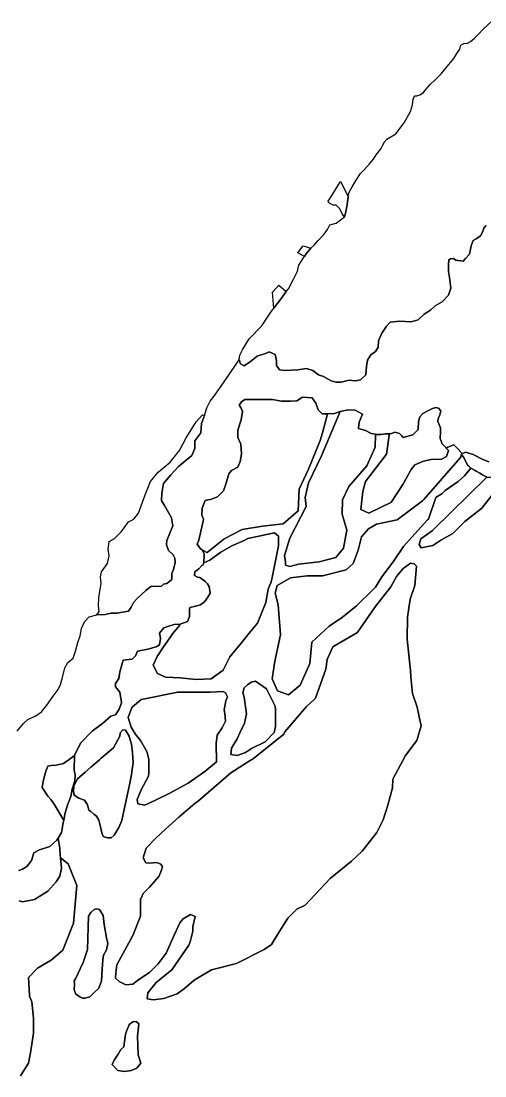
# Model space of a CAD drawing. Header units: inches. Extents: x 288635 to 1232953, y 676945 to 1655780.
# Drawn here: x 440491 to 457558, y 1454176 to 1493025 of the extents above; entities that cross this region are included whole.
import ezdxf

# ---------------------------------------------------------------- set-up
doc = ezdxf.new("R2010")
doc.units = ezdxf.units.IN
doc.header["$MEASUREMENT"] = 0

msp = doc.modelspace()

# ---------------------------------------------------------------- linework, layer by layer
at = {"color": 1}
for points in [[(457599.0955, 1485493.2486), (457519.7204, 1485403.2901), (457469.4494, 1485255.1231), (457398.0118, 1485114.8937), (457241.9073, 1485006.4143), (457125.4904, 1484940.2683), (457048.7611, 1484747.1221), (456987.9068, 1484434.9131), (456847.6773, 1484276.1628), (456763.0105, 1484183.5585), (456487.8433, 1484226.1686), (456397.8848, 1484286.7462), (456290.3008, 1484274.3239), (456236.438, 1484228.1558), (456212.6761, 1484048.6207), (456212.9326, 1484037.0778), (456212.6761, 1484035.1398), (456217.9677, 1483797.0143), (456260.3012, 1483577.4097), (456306.7458, 1483187.7908), (456223.2594, 1482934.7226), (455990.4256, 1482688.6596), (455733.7793, 1482540.4927), (455551.2164, 1482373.8049), (455326.3201, 1482230.9296), (455101.4238, 1482016.6166), (454841.6315, 1481948.8251), (454421.4433, 1481971.6374), (454067.1306, 1481930.7654), (453934.6107, 1481790.8832), (453765.2753, 1481527.1365), (453638.2751, 1481249.3234), (453625.0459, 1481019.1355), (453532.4415, 1480857.7393), (453355.1704, 1480738.6766), (453241.3993, 1480542.8845), (453207.0034, 1480302.1132), (453172.6075, 1479992.5501), (452984.7529, 1479815.2789), (452802.7568, 1479777.9231), (452550.2383, 1479803.9057), (452462.7246, 1479780.5687), (452273.1783, 1479732.6343), (452069.2928, 1479727.9662), (451902.6049, 1479775.5913), (451624.7919, 1479931.6958), (451436.9374, 1479997.8418), (451222.6244, 1480161.8838), (450997.7281, 1480235.9672), (450669.2954, 1480182.7095), (450185.4557, 1480157.0447), (449996.2137, 1480179.684), (449884.5252, 1480335.5392), (449894.4134, 1480513.5286), (449893.8062, 1480516.079), (449894.4134, 1480527.0095), (449841.4967, 1480749.2599), (449613.9545, 1480849.8018), (449484.3501, 1480783.0637), (449179.3664, 1480678.7272), (448938.3828, 1480484.503), (448703.4323, 1480332.1026), (448566.907, 1480405.1278), (448512.9319, 1480544.8281), (448541.507, 1480725.8034), (448652.6322, 1480948.0539), (448888.0991, 1481327.9283), (449349.5333, 1481802.0626), (449679.734, 1482301.5969), (449791.419, 1482447.532), (449905.5016, 1482596.5999), (449997.2346, 1482716.4644), (450101.2121, 1482859.1002), (450247.6771, 1483060.0201), (450327.4353, 1483169.432), (450517.9356, 1483516.566), (450666.1026, 1483817.1333), (450708.5272, 1484034.5517), (450880.8541, 1484308.9983), (450914.7528, 1484356.0799), (450982.6023, 1484450.3152), (451155.6813, 1484666.4351), (451266.0966, 1484758.4479), (451426.6143, 1484943.0432), (451639.7712, 1485176.036), (451762.5381, 1485353.8364), (451851.4383, 1485523.17), (452084.7369, 1485577.0882), (452131.6289, 1485623.9802), (452387.3013, 1485816.639), (452433.8681, 1485952.1059), (452482.3132, 1486199.6553), (452494.9063, 1486264.0048), (452530.3687, 1486566.8634), (452538.3871, 1486635.3432), (452558.2641, 1486724.7898), (452678.6524, 1486917.411), (452815.0925, 1487166.2135), (452983.6361, 1487406.99), (453112.0502, 1487551.456), (453312.6974, 1487768.1549), (453457.1633, 1487936.6985), (453561.4998, 1488105.2421), (453738.0693, 1488329.9668), (453802.2764, 1488450.3551), (453850.4317, 1488570.7434), (453944.9937, 1488677.9137), (454277.1079, 1488877.7759), (454586.671, 1489277.2975), (454822.1506, 1489695.34), (454890.9424, 1489946.6947), (454917.4008, 1490150.4243), (454972.1825, 1490267.6682), (455054.3145, 1490272.2311), (455166.6769, 1490304.3346), (455295.091, 1490392.6194), (455383.3758, 1490504.9818), (455551.9194, 1490705.6289), (455744.5406, 1490874.1725), (455953.2136, 1491082.8455), (456226.0937, 1491427.9586), (456410.6891, 1491644.6575), (456531.0774, 1491837.2787), (456635.4139, 1491989.7706), (456667.5174, 1492134.2365), (456787.9057, 1492198.4436), (456916.3199, 1492206.4695), (457028.6823, 1492278.7024), (457173.1482, 1492399.0907), (457293.5365, 1492519.479), (457510.2354, 1492744.2038), (457815.219, 1493025.1098)], [(440345.2986, 1466875.3172), (440578.1324, 1467161.0677), (440736.8827, 1467298.6513), (441038.5083, 1467436.2349), (441239.5921, 1467589.6936), (441435.3841, 1467833.1107), (441670.264, 1468158.6697), (441858.2244, 1468402.5102), (441944.5846, 1468595.5506), (442010.6247, 1468844.4711), (442096.9849, 1469200.0718), (442208.7451, 1469398.1922), (442401.7855, 1469560.7525), (442493.2257, 1469819.833), (442579.5859, 1470134.7936), (442660.866, 1470378.6341), (442711.6661, 1470658.0347), (442828.5064, 1470896.7952), (442991.0667, 1471079.6755), (443280.1317, 1471163.1308), (443583.3245, 1471174.3602), (443689.2002, 1471197.8881), (443800.0234, 1471222.5155), (444024.7482, 1471222.5155), (444146.7512, 1471249.2967), (444440.0359, 1471292.2919), (444543.2236, 1471437.813), (444622.5987, 1471609.7925), (444789.2866, 1471784.4178), (445080.3288, 1472056.9392), (445262.9029, 1472197.8388), (445654.0029, 1472217.7253), (445729.5656, 1472290.3817), (445847.622, 1472310.0578), (446042.7655, 1472463.008), (446032.8307, 1472661.7026), (446033.4371, 1472663.0554), (446032.8307, 1472675.1835), (446101.6225, 1472828.6422), (446164.2434, 1473079.1259), (446149.2476, 1473249.0788), (446085.7475, 1473365.4957), (445916.4138, 1473524.246), (445837.0387, 1473735.9131), (445838.1621, 1473746.3982), (445837.0387, 1473749.394), (445852.9137, 1473897.561), (445969.3306, 1474162.1448), (446073.636, 1474433.339), (446075.1641, 1474437.312), (446027.539, 1474733.646), (445916.4138, 1474924.1463), (445768.2469, 1475188.7302), (445657.6097, 1475367.8569), (445657.1216, 1475368.6472), (445667.705, 1475643.8144), (445734.2618, 1475997.9173), (445996.324, 1476315.4158), (446280.2277, 1476620.034), (446768.3739, 1477030.2339), (446879.4991, 1477289.5261), (446879.4991, 1477551.2124), (446879.4991, 1477564.6933), (447107.0412, 1477855.7355), (447133.4996, 1478210.2779), (447207.5831, 1478400.7783), (447234.5917, 1478504.9708), (447324.3154, 1478785.9451), (447451.3156, 1479024.0706), (447580.9617, 1479203.9876), (447847.1331, 1479578.462), (448512.9319, 1480544.8281), (448566.907, 1480405.1278), (448703.4323, 1480332.1026), (448938.3828, 1480484.503), (449179.3664, 1480678.7272), (449484.3501, 1480783.0637), (449613.9545, 1480849.8018), (449841.4967, 1480749.2599), (449894.4134, 1480527.0095), (449893.8062, 1480516.079), (449894.4134, 1480513.5286), (449884.5252, 1480335.5392), (449996.2137, 1480179.684), (450185.4557, 1480157.0447), (450669.2954, 1480182.7095), (450997.7281, 1480235.9672), (451222.6244, 1480161.8838), (451436.9374, 1479997.8418), (451624.7919, 1479931.6958), (451902.6049, 1479775.5913), (452069.2928, 1479727.9662), (452273.1783, 1479732.6343), (452462.7246, 1479780.5687), (452550.2383, 1479803.9057), (452802.7568, 1479777.9231), (452984.7529, 1479815.2789), (453172.6075, 1479992.5501), (453207.0034, 1480302.1132), (453241.3993, 1480542.8845), (453355.1704, 1480738.6766), (453532.4415, 1480857.7393), (453625.0459, 1481019.1355), (453638.2751, 1481249.3234), (453765.2753, 1481527.1365), (453934.6107, 1481790.8832), (454067.1306, 1481930.7654), (454421.4433, 1481971.6374), (454841.6315, 1481948.8251), (455101.4238, 1482016.6166), (455326.3201, 1482230.9296), (455551.2164, 1482373.8049), (455733.7793, 1482540.4927), (455990.4256, 1482688.6596), (456223.2594, 1482934.7226), (456306.7458, 1483187.7908), (456260.3012, 1483577.4097), (456217.9677, 1483797.0143), (456212.6761, 1484035.1398), (456212.9326, 1484037.0778), (456212.6761, 1484048.6207), (456236.438, 1484228.1558), (456290.3008, 1484274.3239), (456397.8848, 1484286.7462), (456487.8433, 1484226.1686), (456763.0105, 1484183.5585), (456847.6773, 1484276.1628), (456987.9068, 1484434.9131), (457048.7611, 1484747.1221), (457125.4904, 1484940.2683), (457241.9073, 1485006.4143), (457398.0118, 1485114.8937), (457469.4494, 1485255.1231), (457519.7204, 1485403.2901), (457599.0955, 1485493.2486)], [(457705.2931, 1476788.6604), (457476.6926, 1476880.7356), (457127.4419, 1477064.886), (456848.0414, 1477150.6112), (456698.604, 1477076.2299), (456702.6098, 1477091.7046), (456707.0711, 1477108.9392), (456704.3528, 1477111.9189), (456541.9708, 1477289.9146), (456418.1455, 1477416.9148), (456258.3517, 1477360.3579), (456193.916, 1477330.0353), (456129.6446, 1477299.7899), (456127.17, 1477302.4952), (455983.8046, 1477459.2218), (455917.7645, 1477647.1821), (455918.0585, 1477659.8261), (455917.7645, 1477660.663), (455922.8445, 1477879.1035), (455922.8445, 1478043.4229), (455821.2443, 1478272.0234), (455822.8784, 1478281.8277), (455821.2443, 1478285.5043), (455836.4844, 1478376.9445), (455902.5245, 1478524.2648), (455930.8476, 1478665.8804), (455851.7244, 1478764.7844), (455750.1242, 1478795.2644), (455632.2443, 1478762.1537), (455438.3206, 1478655.6105), (455276.4793, 1478566.6935), (455168.004, 1478449.4229), (455110.0429, 1478282.1834), (455104.9629, 1477977.3828), (454901.7625, 1477789.4224), (454556.3218, 1477692.9022), (454486.8147, 1477762.4094), (454414.0815, 1477835.1425), (454246.4412, 1477880.8626), (454091.894, 1477823.5943), (454043.119, 1477831.151), (454042.684, 1477828.0474), (453898.7414, 1477817.8334), (453825.1462, 1477810.8243), (453730.1978, 1477801.7816), (453537.441, 1477801.7816), (453537.4882, 1477807.0733), (453368.3462, 1477838.5488), (453165.2721, 1477942.934), (452905.98, 1478022.3091), (452907.2275, 1478035.4081), (452905.98, 1478035.79), (452927.1467, 1478258.0405), (453049.6013, 1478553.9725), (452784.2714, 1478699.6438), (452524.9792, 1478704.9355), (452237.5871, 1478644.1232), (452020.5959, 1478569.5324), (451771.7934, 1478561.5066), (451571.1463, 1478561.5066), (451424.6843, 1478707.9686), (451337.9987, 1478956.5636), (451200.8384, 1479149.604), (450840.1577, 1479180.084), (450637.5923, 1479034.5581), (450402.9439, 1479030.1447), (450072.7645, 1479023.9344), (449742.8755, 1479093.7239), (449432.9948, 1479083.5638), (448726.8734, 1479083.5638), (448595.6218, 1478996.6758), (448519.6236, 1478882.5886), (448589.7132, 1478771.9241), (448635.4333, 1478655.0839), (448634.0758, 1478645.0722), (448635.4333, 1478641.603), (448594.7932, 1478341.8824), (448461.9509, 1477962.1433), (448466.4363, 1477690.3123), (448580.8231, 1477437.1514), (448606.2232, 1477087.9007), (448605.5137, 1477084.1757), (448606.2232, 1477074.4198), (448555.4231, 1476807.7193), (448466.5229, 1476598.1689), (448230.6211, 1476477.7892), (448129.6559, 1476346.3439), (448028.372, 1475975.8676), (447933.1218, 1475721.8671), (447723.5714, 1475499.6167), (447461.893, 1475407.3336), (447365.2932, 1475389.2211), (447263.9204, 1475370.2137), (447154.9485, 1475082.7155), (447145.2547, 1474825.8293), (447205.7486, 1474679.6356), (447203.7372, 1474671.0155), (447205.7486, 1474666.1547), (447027.9483, 1473904.1532), (446965.5058, 1473760.0551), (447087.2824, 1473584.7644), (447152.6077, 1473553.1805), (447160.1019, 1473536.0763), (447221.6236, 1473395.663), (447221.1965, 1473383.1568), (447221.6236, 1473382.1821), (447211.0404, 1473072.2552), (447187.2277, 1473000.6522), (447142.2485, 1472974.1938), (447028.4774, 1472849.8394), (446888.248, 1472738.7142), (446870.1179, 1472601.286), (446985.4279, 1472540.3519), (447068.165, 1472537.8821), (447253.3737, 1472397.6527), (447351.2697, 1472305.0483), (447406.8324, 1472201.8606), (447449.1658, 1471969.0268), (447447.2718, 1471965.963), (447449.1658, 1471955.5459), (447359.2073, 1471810.0248), (447237.4987, 1471640.6911), (447086.6859, 1471524.2742), (446906.7689, 1471479.295), (446703.0393, 1471423.7324), (446687.4234, 1471345.6534), (446692.4559, 1471109.1293), (446692.1823, 1471108.5091), (446692.4559, 1471095.6484), (446613.0808, 1470915.7313), (446343.781, 1470814.5291), (446346.3833, 1470819.2614), (446121.6585, 1470803.2096), (445921.0114, 1470739.0025), (445744.4419, 1470674.7954), (445580.4824, 1470481.8511), (445620.4411, 1470302.037), (445619.3019, 1470293.6826), (445620.4411, 1470288.5561), (445588.6911, 1470055.7223), (445461.6908, 1469976.3472), (445158.5523, 1469888.2587), (444773.3098, 1469824.0516), (444694.3976, 1469653.5548), (444583.2724, 1469521.2629), (444243.6014, 1469486.9644), (444122.8965, 1469055.5953), (444091.1464, 1468806.8865), (443964.1462, 1468626.9695), (443964.1462, 1468508.1584), (444122.8965, 1468307.0747), (444186.3966, 1467931.3656), (444184.8224, 1467927.1986), (444186.3966, 1467917.8847), (444096.4381, 1467679.7592), (443958.8545, 1467473.3838), (443788.2092, 1467430.0243), (443484.2969, 1467154.2957), (443109.6461, 1466868.5451), (442677.8452, 1466430.3942), (442455.5948, 1465973.1933), (442350.6459, 1465885.7222), (442047.6431, 1465684.6682), (441786.579, 1465616.432), (441720.2986, 1465611.9129), (441656.4142, 1465617.5915), (441470.8526, 1465580.119), (441400.258, 1465403.6324), (441308.8178, 1465032.7917), (441260.1961, 1464804.2698), (441476.4581, 1464482.3915), (441578.7217, 1464353.0253), (441708.8686, 1464188.3859), (442049.855, 1463601.2407), (442070.1873, 1463661.1674), (442065.091, 1463632.6658), (442070.1873, 1463647.6865), (442042.4559, 1463492.5961), (441974.7225, 1463141.2288), (441851.9555, 1462929.5617), (441806.2282, 1462860.447), (441549.7019, 1462622.1641), (441173.7036, 1462496.8577), (440964.1532, 1462388.9075), (440877.4919, 1462106.852), (440797.1911, 1462008.2633), (440703.8027, 1461893.6065), (440538.7024, 1461788.8313), (440402.1771, 1461741.2062)], [(440474.4967, 1454176.1097), (440760.2472, 1454642.8357), (440839.6224, 1455027.0114), (440944.3976, 1455744.5629), (440947.5726, 1456297.014), (440884.0725, 1456909.7902), (440796.0839, 1457117.2221), (440793.9296, 1457146.305), (440765.7187, 1457795.1558), (441095.1924, 1458146.8644), (441594.3803, 1458433.8914), (442024.2445, 1458813.1833), (442421.1203, 1459805.3728), (442540.183, 1461194.4381), (442220.6593, 1461982.5318), (441987.1392, 1462172.9972), (441940.7689, 1462211.7262), (441934.1991, 1462304.6421), (441915.4557, 1462569.7276), (441851.9555, 1462929.5617), (441974.7225, 1463141.2288), (442042.4559, 1463492.5961), (442070.1873, 1463647.6865), (442099.606, 1463812.2134), (442216.0229, 1464193.2142), (442236.6841, 1464244.8672), (442326.0898, 1464468.3814), (442374.5616, 1464732.1186), (442467.8205, 1465044.8101), (442480.6068, 1465264.2497), (442442.8948, 1465439.7922), (442455.5948, 1465973.1933), (442677.8452, 1466430.3942), (443109.6461, 1466868.5451), (443484.2969, 1467154.2957), (443788.2092, 1467430.0243), (443958.8545, 1467473.3838), (444096.4381, 1467679.7592), (444186.3966, 1467917.8847), (444184.8224, 1467927.1986), (444186.3966, 1467931.3656), (444122.8965, 1468307.0747), (443964.1462, 1468508.1584), (443964.1462, 1468626.9695), (444091.1464, 1468806.8865), (444122.8965, 1469055.5953), (444243.6014, 1469486.9644), (444583.2724, 1469521.2629), (444694.3976, 1469653.5548), (444773.3098, 1469824.0516), (445158.5523, 1469888.2587), (445461.6908, 1469976.3472), (445588.6911, 1470055.7223), (445620.4411, 1470288.5561), (445619.3019, 1470293.6826), (445620.4411, 1470302.037), (445580.4824, 1470481.8511), (445744.4419, 1470674.7954), (445921.0114, 1470739.0025), (446121.6585, 1470803.2096), (446346.3833, 1470819.2614), (446343.781, 1470814.5291), (446287.8461, 1470712.8122), (446116.9684, 1470516.0157), (445730.6759, 1469981.5563), (445503.1338, 1469627.0139), (445354.9669, 1469304.2216), (445513.7172, 1468992.0126), (445810.0511, 1468859.7207), (446348.1671, 1468833.6488), (446916.3169, 1468780.8567), (447481.6865, 1468797.9891), (447924.9743, 1469122.4528), (448037.8472, 1469335.9717), (448170.1392, 1469616.4305), (448588.1817, 1470108.5565), (448932.1407, 1470547.7657), (449191.4329, 1470849.3913), (449493.0585, 1471616.6845), (449583.8729, 1472098.4499), (449676.0098, 1472341.3562), (449713.1506, 1472475.9914), (449956.9983, 1473693.1132), (449964.0177, 1474056.1478), (449815.8508, 1474177.8563), (449578.0157, 1474134.2969), (448831.4442, 1473974.3586), (448704.444, 1473889.6918), (448244.2226, 1473701.6054), (447842.0552, 1473468.7716), (447434.5116, 1473175.299), (447211.0404, 1473072.2552), (447221.6236, 1473382.1821), (447221.1965, 1473383.1568), (447221.6236, 1473395.663), (447160.1019, 1473536.0763), (447330.9694, 1473453.4642), (447338.1109, 1473459.1408), (447950.0957, 1473945.5902), (447953.8498, 1473947.5566), (447958.0332, 1473950.8819), (448624.7845, 1474300.1326), (449370.911, 1474427.1329), (450130.6879, 1474506.2763), (450680.6011, 1474993.3423), (450728.2262, 1475787.0939), (451061.6019, 1476517.3454), (451490.2278, 1477580.9725), (451585.4779, 1477866.7231), (451763.8559, 1478556.2149), (451770.4797, 1478556.4286), (451771.7934, 1478561.5066), (452020.5959, 1478569.5324), (452237.5871, 1478644.1232), (451543.806, 1477008.1485), (451072.635, 1476016.2765), (450945.6348, 1475476.5254), (450977.3848, 1475143.1497), (450374.1336, 1473984.2724), (450181.4181, 1473345.9023), (450217.7108, 1473104.7131), (450221.9206, 1472980.7102), (450374.3209, 1472936.2601), (450703.0807, 1473025.0164), (451453.6358, 1473111.1457), (452068.1962, 1473268.7253), (452350.5751, 1473613.855), (452477.5754, 1474280.6063), (452302.95, 1474867.9825), (452318.825, 1475391.8585), (452556.9505, 1475883.9845), (453207.8268, 1476645.986), (453525.3274, 1477328.6124), (453529.5507, 1477801.7816), (453537.441, 1477801.7816), (453730.1978, 1477801.7816), (453825.1462, 1477810.8243), (453898.7414, 1477817.8334), (454042.684, 1477828.0474), (454037.7719, 1477792.9971), (454035.1044, 1477773.9637), (453937.3798, 1477076.6587), (453166.2342, 1476070.8167), (453065.65, 1475702.008), (452998.5939, 1475031.4467), (453283.5825, 1474897.3344), (454115.1436, 1475313.115), (454121.7841, 1475316.4352), (454540.885, 1475953.4685), (454842.6376, 1476506.6816), (454981.616, 1476686.536), (455299.7716, 1476811.106), (455580.3263, 1476881.1662), (455966.5229, 1476885.1894), (456146.4399, 1476991.023), (456220.5234, 1477207.9818), (456129.6446, 1477299.7899), (456193.916, 1477330.0353), (456258.3517, 1477360.3579), (456418.1455, 1477416.9148), (456541.9708, 1477289.9146), (456704.3528, 1477111.9189), (456707.0711, 1477108.9392), (456702.6098, 1477091.7046), (456698.604, 1477076.2299), (456665.5839, 1476948.6698), (455306.7183, 1475407.5801), (455260.8282, 1475351.826), (454334.7847, 1474657.2933), (454333.5821, 1474657.0528), (454326.8472, 1474652.0016), (453572.888, 1474501.2097), (453270.5587, 1474320.7854), (453015.9262, 1474028.4623), (452890.0943, 1473543.6627), (452711.2777, 1473046.9496), (452453.571, 1472817.5564), (451577.0837, 1472589.6698), (451022.0222, 1472593.3595), (450399.721, 1472517.1593), (449917.12, 1472237.7587), (449834.5699, 1471952.0082), (449954.8133, 1471523.8946), (450035.297, 1470423.9515), (449828.2198, 1469456.4532), (449732.9696, 1468802.4019), (449929.82, 1468357.901), (450336.2209, 1468205.5007), (450755.5326, 1468567.811), (451118.7679, 1469360.3244), (451184.9139, 1470154.076), (451823.2092, 1470743.2716), (452323.7748, 1471069.3564), (452831.7758, 1471494.8073), (453454.3701, 1472106.7981), (453533.0956, 1472171.5279), (453760.8859, 1472562.0255), (454184.3286, 1473114.0605), (454565.3293, 1473672.8616), (454984.4302, 1474136.4125), (455446.2574, 1474651.3316), (455484.4016, 1474685.0746), (455748.9855, 1475478.8262), (455756.7025, 1475483.4564), (455760.2845, 1475486.1348), (455967.1945, 1475610.2808), (456096.9407, 1475737.8656), (456578.4833, 1476063.3038), (456808.6713, 1476272.325), (457046.5851, 1476561.8591), (457194.236, 1476473.4947), (457240.0488, 1476446.0772), (457369.0815, 1476371.0988), (457474.9993, 1476309.552), (457625.7768, 1476231.1754)], [(457625.7768, 1476231.1754), (457474.9993, 1476309.552), (457369.0815, 1476371.0988), (457240.0488, 1476446.0772), (457194.236, 1476473.4947), (457046.5851, 1476561.8591), (456949.1251, 1476640.8396), (456922.9049, 1476674.5437), (456785.0909, 1476951.9134), (456724.3215, 1477020.0016), (456698.604, 1477076.2299), (456848.0414, 1477150.6112), (457127.4419, 1477064.886), (457476.6926, 1476880.7356), (457705.2931, 1476788.6604)], [(457628.3655, 1476231.2077), (455657.704, 1474293.4905), (455613.8654, 1474247.0732), (455201.0642, 1473953.9618), (455144.731, 1473750.3426), (455217.9975, 1473623.7612), (455641.3317, 1473716.8947), (455935.6712, 1473901.8636), (456375.3699, 1474151.2588), (456815.2584, 1474591.1474), (457443.6451, 1475087.2421), (458335.7412, 1476224.4106)], [(440402.1771, 1461741.2062), (440538.7024, 1461788.8313), (440703.8027, 1461893.6065), (440797.1911, 1462008.2633), (440877.4919, 1462106.852), (440964.1532, 1462388.9075), (441173.7036, 1462496.8577), (441549.7019, 1462622.1641), (441806.2282, 1462860.447), (441851.9555, 1462929.5617), (441915.4557, 1462569.7276), (441934.1991, 1462304.6421), (441940.7689, 1462211.7262), (441982.8208, 1461830.9148), (441910.3757, 1461537.3214), (441783.3754, 1461321.421), (441478.5748, 1460978.5203), (440983.2738, 1460673.7197), (440983.2738, 1460673.7197), (440547.2396, 1460584.8195), (440413.7699, 1460620.5122)], [(440413.7699, 1460620.5122), (440547.2396, 1460584.8195), (440983.2738, 1460673.7197), (441478.5748, 1460978.5203), (441783.3754, 1461321.421), (441910.3757, 1461537.3214), (441982.8208, 1461830.9148), (441940.7689, 1462211.7262), (441987.1392, 1462172.9972), (442220.6593, 1461982.5318), (442540.183, 1461194.4381), (442540.183, 1461194.4381), (442421.1203, 1459805.3728), (442024.2445, 1458813.1833), (441594.3803, 1458433.8914), (441095.1924, 1458146.8644), (440765.7187, 1457795.1558), (440793.9296, 1457146.305), (440796.0839, 1457117.2221), (440884.0725, 1456909.7902), (440947.5726, 1456297.014), (440944.3976, 1455744.5629), (440839.6224, 1455027.0114), (440760.2472, 1454642.8357), (440474.4967, 1454176.1097)]]:
    msp.add_lwpolyline(points, dxfattribs=at)
for points in [[(452494.9063, 1486264.0048), (452482.3132, 1486199.6553), (452433.8681, 1485952.1059), (452387.3013, 1485816.639), (452304.4059, 1485929.5708), (452223.9724, 1486107.3712), (452084.2721, 1486251.3048), (451969.9719, 1486251.3048), (451809.1049, 1486327.505), (451787.9382, 1486391.0051), (451947.4732, 1486642.7485), (452249.3724, 1487119.1399), (452530.3687, 1486566.8634), (452494.9063, 1486264.0048)], [(450982.6023, 1484450.3152), (450914.7528, 1484356.0799), (450670.3359, 1484494.468), (450865.0697, 1484748.4685), (451155.6813, 1484666.4351), (450982.6023, 1484450.3152)], [(449905.5016, 1482596.5999), (449791.419, 1482447.532), (449739.0008, 1483042.4317), (449971.8346, 1483300.6656), (450247.6771, 1483060.0201), (450101.2121, 1482859.1002), (449997.2346, 1482716.4644), (449905.5016, 1482596.5999)], [(451200.8384, 1479149.604), (451337.9987, 1478956.5636), (451424.6843, 1478707.9686), (451571.1463, 1478561.5066), (451771.7934, 1478561.5066), (451770.4797, 1478556.4286), (451763.8559, 1478556.2149), (451585.4779, 1477866.7231), (451490.2278, 1477580.9725), (451061.6019, 1476517.3454), (450728.2262, 1475787.0939), (450680.6011, 1474993.3423), (450130.6879, 1474506.2763), (449370.911, 1474427.1329), (448624.7845, 1474300.1326), (447958.0332, 1473950.8819), (447953.8498, 1473947.5566), (447950.0957, 1473945.5902), (447338.1109, 1473459.1408), (447330.9694, 1473453.4642), (447160.1019, 1473536.0763), (447152.6077, 1473553.1805), (447087.2824, 1473584.7644), (446965.5058, 1473760.0551), (447027.9483, 1473904.1532), (447205.7486, 1474666.1547), (447203.7372, 1474671.0155), (447205.7486, 1474679.6356), (447145.2547, 1474825.8293), (447154.9485, 1475082.7155), (447263.9204, 1475370.2137), (447365.2932, 1475389.2211), (447461.893, 1475407.3336), (447723.5714, 1475499.6167), (447933.1218, 1475721.8671), (448028.372, 1475975.8676), (448129.6559, 1476346.3439), (448230.6211, 1476477.7892), (448466.5229, 1476598.1689), (448555.4231, 1476807.7193), (448606.2232, 1477074.4198), (448605.5137, 1477084.1757), (448606.2232, 1477087.9007), (448580.8231, 1477437.1514), (448466.4363, 1477690.3123), (448461.9509, 1477962.1433), (448594.7932, 1478341.8824), (448635.4333, 1478641.603), (448634.0758, 1478645.0722), (448635.4333, 1478655.0839), (448589.7132, 1478771.9241), (448519.6236, 1478882.5886), (448595.6218, 1478996.6758), (448726.8734, 1479083.5638), (449432.9948, 1479083.5638), (449742.8755, 1479093.7239), (450072.7645, 1479023.9344), (450402.9439, 1479030.1447), (450637.5923, 1479034.5581), (450840.1577, 1479180.084), (451200.8384, 1479149.604)], [(450703.0807, 1473025.0164), (450374.3209, 1472936.2601), (450221.9206, 1472980.7102), (450217.7108, 1473104.7131), (450181.4181, 1473345.9023), (450374.1336, 1473984.2724), (450977.3848, 1475143.1497), (450945.6348, 1475476.5254), (451072.635, 1476016.2765), (451543.806, 1477008.1485), (452237.5871, 1478644.1232), (452524.9792, 1478704.9355), (452784.2714, 1478699.6438), (453049.6013, 1478553.9725), (452927.1467, 1478258.0405), (452905.98, 1478035.79), (452907.2275, 1478035.4081), (452905.98, 1478022.3091), (453165.2721, 1477942.934), (453368.3462, 1477838.5488), (453537.4882, 1477807.0733), (453537.441, 1477801.7816), (453529.5507, 1477801.7816), (453525.3274, 1477328.6124), (453207.8268, 1476645.986), (452556.9505, 1475883.9845), (452318.825, 1475391.8585), (452302.95, 1474867.9825), (452477.5754, 1474280.6063), (452350.5751, 1473613.855), (452068.1962, 1473268.7253), (451453.6358, 1473111.1457), (450703.0807, 1473025.0164)], [(455922.8445, 1477879.1035), (455917.7645, 1477660.663), (455918.0585, 1477659.8261), (455917.7645, 1477647.1821), (455983.8046, 1477459.2218), (456127.17, 1477302.4952), (456129.6446, 1477299.7899), (456220.5234, 1477207.9818), (456146.4399, 1476991.023), (455966.5229, 1476885.1894), (455580.3263, 1476881.1662), (455299.7716, 1476811.106), (454981.616, 1476686.536), (454842.6376, 1476506.6816), (454540.885, 1475953.4685), (454121.7841, 1475316.4352), (454115.1436, 1475313.115), (453283.5825, 1474897.3344), (452998.5939, 1475031.4467), (453065.65, 1475702.008), (453166.2342, 1476070.8167), (453937.3798, 1477076.6587), (454035.1044, 1477773.9637), (454037.7719, 1477792.9971), (454042.684, 1477828.0474), (454043.119, 1477831.151), (454091.894, 1477823.5943), (454246.4412, 1477880.8626), (454414.0815, 1477835.1425), (454486.8147, 1477762.4094), (454556.3218, 1477692.9022), (454901.7625, 1477789.4224), (455104.9629, 1477977.3828), (455110.0429, 1478282.1834), (455168.004, 1478449.4229), (455276.4793, 1478566.6935), (455438.3206, 1478655.6105), (455632.2443, 1478762.1537), (455750.1242, 1478795.2644), (455851.7244, 1478764.7844), (455930.8476, 1478665.8804), (455902.5245, 1478524.2648), (455836.4844, 1478376.9445), (455821.2443, 1478285.5043), (455822.8784, 1478281.8277), (455821.2443, 1478272.0234), (455922.8445, 1478043.4229), (455922.8445, 1477879.1035)], [(443583.3245, 1471174.3602), (443280.1317, 1471163.1308), (443362.1212, 1471277.5939), (443339.8962, 1471483.9693), (443355.7712, 1471788.7699), (443403.3963, 1472103.0955), (443435.1464, 1472303.1209), (443406.5713, 1472560.2964), (443451.0214, 1472744.4468), (443670.0968, 1473049.2474), (443733.5969, 1473331.823), (443692.3219, 1473569.9485), (443733.5969, 1473852.524), (443924.0973, 1473966.8242), (444047.9226, 1474093.8245), (444171.7478, 1474211.2997), (444286.0481, 1474360.525), (444444.7984, 1474579.6005), (444638.4738, 1474674.8507), (444809.9241, 1474903.4511), (445051.2246, 1475579.7275), (445251.25, 1476071.8535), (445530.6505, 1476408.4041), (445981.5014, 1476779.8799), (446324.4021, 1477208.5057), (446565.7026, 1477675.2317), (446708.5779, 1477907.0071), (446930.8283, 1478262.6078), (447169.3194, 1478521.1466), (447234.5917, 1478504.9708), (447207.5831, 1478400.7783), (447133.4996, 1478210.2779), (447107.0412, 1477855.7355), (446879.4991, 1477564.6933), (446879.4991, 1477551.2124), (446879.4991, 1477289.5261), (446768.3739, 1477030.2339), (446280.2277, 1476620.034), (445996.324, 1476315.4158), (445734.2618, 1475997.9173), (445667.705, 1475643.8144), (445657.1216, 1475368.6472), (445657.6097, 1475367.8569), (445768.2469, 1475188.7302), (445916.4138, 1474924.1463), (446027.539, 1474733.646), (446075.1641, 1474437.312), (446073.636, 1474433.339), (445969.3306, 1474162.1448), (445852.9137, 1473897.561), (445837.0387, 1473749.394), (445838.1621, 1473746.3982), (445837.0387, 1473735.9131), (445916.4138, 1473524.246), (446085.7475, 1473365.4957), (446149.2476, 1473249.0788), (446164.2434, 1473079.1259), (446101.6225, 1472828.6422), (446032.8307, 1472675.1835), (446033.4371, 1472663.0554), (446032.8307, 1472661.7026), (446042.7655, 1472463.008), (445847.622, 1472310.0578), (445729.5656, 1472290.3817), (445654.0029, 1472217.7253), (445262.9029, 1472197.8388), (445080.3288, 1472056.9392), (444789.2866, 1471784.4178), (444622.5987, 1471609.7925), (444543.2236, 1471437.813), (444440.0359, 1471292.2919), (444146.7512, 1471249.2967), (444024.7482, 1471222.5155), (443800.0234, 1471222.5155), (443689.2002, 1471197.8881), (443583.3245, 1471174.3602)], [(454184.3286, 1473114.0605), (453760.8859, 1472562.0255), (453533.0956, 1472171.5279), (453454.3701, 1472106.7981), (452831.7758, 1471494.8073), (452323.7748, 1471069.3564), (451823.2092, 1470743.2716), (451184.9139, 1470154.076), (451118.7679, 1469360.3244), (450755.5326, 1468567.811), (450336.2209, 1468205.5007), (449929.82, 1468357.901), (449732.9696, 1468802.4019), (449828.2198, 1469456.4532), (450035.297, 1470423.9515), (449954.8133, 1471523.8946), (449834.5699, 1471952.0082), (449917.12, 1472237.7587), (450399.721, 1472517.1593), (451022.0222, 1472593.3595), (451577.0837, 1472589.6698), (452453.571, 1472817.5564), (452711.2777, 1473046.9496), (452890.0943, 1473543.6627), (453015.9262, 1474028.4623), (453270.5587, 1474320.7854), (453572.888, 1474501.2097), (454326.8472, 1474652.0016), (454333.5821, 1474657.0528), (454334.7847, 1474657.2933), (455260.8282, 1475351.826), (455306.7183, 1475407.5801), (456665.5839, 1476948.6698), (456698.604, 1477076.2299), (456724.3215, 1477020.0016), (456785.0909, 1476951.9134), (456922.9049, 1476674.5437), (456949.1251, 1476640.8396), (457046.5851, 1476561.8591), (456808.6713, 1476272.325), (456578.4833, 1476063.3038), (456096.9407, 1475737.8656), (455967.1945, 1475610.2808), (455760.2845, 1475486.1348), (455756.7025, 1475483.4564), (455748.9855, 1475478.8262), (455484.4016, 1474685.0746), (455446.2574, 1474651.3316), (454984.4302, 1474136.4125), (454565.3293, 1473672.8616), (454184.3286, 1473114.0605)], [(455641.3317, 1473716.8947), (455217.9975, 1473623.7612), (455144.731, 1473750.3426), (455201.0642, 1473953.9618), (455613.8654, 1474247.0732), (455657.704, 1474293.4905), (457628.3655, 1476231.2077), (457749.8012, 1476232.723), (457949.2642, 1476230.4303), (458167.565, 1476227.9211), (458206.3335, 1476227.4755), (458335.7412, 1476224.4106), (457443.6451, 1475087.2421), (456815.2584, 1474591.1474), (456375.3699, 1474151.2588), (455935.6712, 1473901.8636), (455641.3317, 1473716.8947)], [(447481.6865, 1468797.9891), (446916.3169, 1468780.8567), (446348.1671, 1468833.6488), (445810.0511, 1468859.7207), (445513.7172, 1468992.0126), (445354.9669, 1469304.2216), (445503.1338, 1469627.0139), (445730.6759, 1469981.5563), (446116.9684, 1470516.0157), (446287.8461, 1470712.8122), (446343.781, 1470814.5291), (446613.0808, 1470915.7313), (446692.4559, 1471095.6484), (446692.1823, 1471108.5091), (446692.4559, 1471109.1293), (446687.4234, 1471345.6534), (446703.0393, 1471423.7324), (446906.7689, 1471479.295), (447086.6859, 1471524.2742), (447237.4987, 1471640.6911), (447359.2073, 1471810.0248), (447449.1658, 1471955.5459), (447447.2718, 1471965.963), (447449.1658, 1471969.0268), (447406.8324, 1472201.8606), (447351.2697, 1472305.0483), (447253.3737, 1472397.6527), (447068.165, 1472537.8821), (446985.4279, 1472540.3519), (446870.1179, 1472601.286), (446888.248, 1472738.7142), (447028.4774, 1472849.8394), (447142.2485, 1472974.1938), (447187.2277, 1473000.6522), (447211.0404, 1473072.2552), (447434.5116, 1473175.299), (447842.0552, 1473468.7716), (448244.2226, 1473701.6054), (448704.444, 1473889.6918), (448831.4442, 1473974.3586), (449578.0157, 1474134.2969), (449815.8508, 1474177.8563), (449964.0177, 1474056.1478), (449956.9983, 1473693.1132), (449713.1506, 1472475.9914), (449676.0098, 1472341.3562), (449583.8729, 1472098.4499), (449493.0585, 1471616.6845), (449191.4329, 1470849.3913), (448932.1407, 1470547.7657), (448588.1817, 1470108.5565), (448170.1392, 1469616.4305), (448037.8472, 1469335.9717), (447924.9743, 1469122.4528), (447481.6865, 1468797.9891)], [(451700.2071, 1469152.7785), (451321.2302, 1468084.1028), (451271.4505, 1468040.5455), (450987.8601, 1467780.5876), (450192.1752, 1466850.4853), (450157.1406, 1466762.8989), (449044.9177, 1465869.1693), (448969.5709, 1465818.0411), (448967.5608, 1465816.7715), (448961.6334, 1465812.7494), (448214.3221, 1465340.7632), (447024.8795, 1464309.9131), (446882.0376, 1464206.4759), (446306.4224, 1463721.6944), (445798.4214, 1463264.4934), (445447.9007, 1462934.2928), (445093.0865, 1462559.1819), (445034.1411, 1462363.6909), (444985.6198, 1462202.7713), (445077.06, 1462024.971), (445219.3002, 1462014.8109), (445483.4608, 1462035.131), (445635.8142, 1461974.1709), (445691.7412, 1461877.6507), (445635.8142, 1461690.5328), (445557.565, 1461518.3845), (445214.2202, 1461130.8892), (444985.6198, 1460892.1287), (444903.5774, 1460720.1706), (444881.7502, 1460698.3434), (444881.7502, 1460063.3421), (444603.9372, 1459348.9657), (444008.6187, 1458263.3849), (443979.893, 1457976.8455), (443959.4577, 1457773.0025), (444094.0964, 1457657.076), (444345.5385, 1457529.162), (444604.619, 1457554.562), (444823.0595, 1457727.2824), (445214.2202, 1457981.2829), (445539.3409, 1458306.4035), (445823.8215, 1458702.6443), (446077.822, 1459246.2054), (446332.2005, 1459809.6673), (446453.7427, 1459962.4868), (446722.5131, 1460126.1426), (446892.2479, 1460041.1249), (446814.4234, 1459683.0863), (446804.2634, 1459505.2859), (446717.857, 1459117.1916), (446667.6913, 1458991.7774), (446032.69, 1458078.9631), (445460.5195, 1457610.8236), (445148.5106, 1457231.9538), (445130.8531, 1457020.0649), (445353.4554, 1456978.1741), (445742.5413, 1457021.161), (446230.2223, 1457198.9613), (446499.4628, 1457397.0817), (446861.0186, 1457702.4267), (447501.1305, 1458078.9631), (448413.9448, 1458317.0886), (449439.0184, 1458829.6253), (449710.0292, 1459017.6049), (449948.7897, 1459424.0058), (450306.6263, 1459987.461), (450639.6711, 1460323.1676), (450947.0008, 1460470.1594), (451858.8267, 1461447.1157), (452652.5783, 1462082.1169), (453036.2385, 1462451.5675), (453584.7389, 1463140.4386), (453813.9936, 1463608.1727), (453981.5769, 1464144.8169), (454154.2973, 1464779.8181), (454173.1495, 1465105.7251), (454636.9573, 1465971.4997), (455053.7021, 1466527.1594), (455210.9394, 1467065.8227), (455144.8993, 1467406.1834), (455068.6991, 1467756.7041), (454895.9788, 1468264.7051), (454835.3952, 1468868.693), (454824.7801, 1469107.5317), (454697.8584, 1470261.1491), (454713.0984, 1471068.8707), (454804.5386, 1471729.272), (454978.9372, 1472242.9196), (455034.9656, 1472955.3811), (454954.8031, 1473035.5436), (454822.1077, 1473057.4731), (454553.5861, 1472868.0071), (454304.6656, 1472568.2865), (454094.4821, 1472190.2688), (453525.705, 1471448.3857), (452853.8047, 1470499.8205), (452843.6602, 1470493.948), (451961.004, 1469982.9916), (451747.7015, 1469508.986), (451700.2071, 1469152.7785)], [(452652.5783, 1462082.1169), (451858.8267, 1461447.1157), (450947.0008, 1460470.1594), (450639.6711, 1460323.1676), (450306.6263, 1459987.461), (449948.7897, 1459424.0058), (449710.0292, 1459017.6049), (449439.0184, 1458829.6253), (448413.9448, 1458317.0886), (447501.1305, 1458078.9631), (446861.0186, 1457702.4267), (446499.4628, 1457397.0817), (446230.2223, 1457198.9613), (445742.5413, 1457021.161), (445353.4554, 1456978.1741), (445130.8531, 1457020.0649), (445148.5106, 1457231.9538), (445460.5195, 1457610.8236), (446032.69, 1458078.9631), (446667.6913, 1458991.7774), (446717.857, 1459117.1916), (446804.2634, 1459505.2859), (446814.4234, 1459683.0863), (446892.2479, 1460041.1249), (446722.5131, 1460126.1426), (446453.7427, 1459962.4868), (446332.2005, 1459809.6673), (446077.822, 1459246.2054), (445823.8215, 1458702.6443), (445539.3409, 1458306.4035), (445214.2202, 1457981.2829), (444823.0595, 1457727.2824), (444604.619, 1457554.562), (444345.5385, 1457529.162), (444094.0964, 1457657.076), (443959.4577, 1457773.0025), (443979.893, 1457976.8455), (444008.6187, 1458263.3849), (444603.9372, 1459348.9657), (444881.7502, 1460063.3421), (444881.7502, 1460698.3434), (444903.5774, 1460720.1706), (444985.6198, 1460892.1287), (445214.2202, 1461130.8892), (445557.565, 1461518.3845), (445635.8142, 1461690.5328), (445691.7412, 1461877.6507), (445635.8142, 1461974.1709), (445483.4608, 1462035.131), (445219.3002, 1462014.8109), (445077.06, 1462024.971), (444985.6198, 1462202.7713), (445034.1411, 1462363.6909), (445093.0865, 1462559.1819), (445447.9007, 1462934.2928), (445798.4214, 1463264.4934), (446306.4224, 1463721.6944), (446882.0376, 1464206.4759), (447024.8795, 1464309.9131), (448214.3221, 1465340.7632), (448961.6334, 1465812.7494), (448967.5608, 1465816.7715), (448969.5709, 1465818.0411), (449044.9177, 1465869.1693), (450157.1406, 1466762.8989), (450192.1752, 1466850.4853), (450987.8601, 1467780.5876), (451271.4505, 1468040.5455), (451321.2302, 1468084.1028), (451700.2071, 1469152.7785), (451747.7015, 1469508.986), (451961.004, 1469982.9916), (452843.6602, 1470493.948), (452853.8047, 1470499.8205), (453525.705, 1471448.3857), (454094.4821, 1472190.2688), (454304.6656, 1472568.2865), (454553.5861, 1472868.0071), (454822.1077, 1473057.4731), (454954.8031, 1473035.5436), (455034.9656, 1472955.3811), (454978.9372, 1472242.9196), (454804.5386, 1471729.272), (454713.0984, 1471068.8707), (454697.8584, 1470261.1491), (454824.7801, 1469107.5317), (454835.3952, 1468868.693), (454895.9788, 1468264.7051), (455068.6991, 1467756.7041), (455144.8993, 1467406.1834), (455210.9394, 1467065.8227), (455053.7021, 1466527.1594), (454636.9573, 1465971.4997), (454173.1495, 1465105.7251), (454154.2973, 1464779.8181), (453981.5769, 1464144.8169), (453813.9936, 1463608.1727), (453584.7389, 1463140.4386), (453036.2385, 1462451.5675), (452652.5783, 1462082.1169)], [(448203.601, 1466013.2416), (448447.0181, 1465973.554), (448745.9979, 1466082.0334), (448970.1594, 1466230.4781), (449470.9346, 1466482.1759), (449797.8187, 1466828.673), (449852.56, 1467041.638), (449854.9452, 1467665.9255), (449834.7601, 1467797.1284), (449517.2595, 1468432.1296), (449121.6111, 1468709.0835), (448955.0191, 1468674.9552), (448825.373, 1468579.705), (448701.0186, 1468463.2881), (448652.0703, 1468278.671), (448704.5031, 1468121.3725), (448781.4974, 1467514.6643), (448706.3103, 1467161.5355), (448558.1433, 1466836.0974), (448447.4615, 1466594.4569), (448230.0594, 1466248.7212), (448203.601, 1466013.2416)], [(448745.9979, 1466082.0334), (448447.0181, 1465973.554), (448203.601, 1466013.2416), (448230.0594, 1466248.7212), (448447.4615, 1466594.4569), (448558.1433, 1466836.0974), (448706.3103, 1467161.5355), (448781.4974, 1467514.6643), (448704.5031, 1468121.3725), (448652.0703, 1468278.671), (448701.0186, 1468463.2881), (448825.373, 1468579.705), (448955.0191, 1468674.9552), (449121.6111, 1468709.0835), (449517.2595, 1468432.1296), (449834.7601, 1467797.1284), (449854.9452, 1467665.9255), (449852.56, 1467041.638), (449797.8187, 1466828.673), (449470.9346, 1466482.1759), (448970.1594, 1466230.4781), (448745.9979, 1466082.0334)], [(444783.0608, 1464193.8571), (445049.7613, 1464143.057), (445430.7621, 1464329.324), (445938.7631, 1464579.0912), (446641.4978, 1464951.6253), (447246.2787, 1465385.2732), (447687.0234, 1465747.9277), (447663.9814, 1466416.1471), (447708.3, 1466729.6288), (447890.3337, 1466996.3294), (448009.1315, 1467241.5023), (447987.7005, 1467525.4971), (447958.0671, 1467660.964), (448021.5673, 1467986.9313), (448089.3007, 1468139.3316), (448017.7353, 1468283.1806), (447927.2753, 1468336.4106), (447453.5054, 1468313.0669), (446262.6137, 1468304.432), (444918.4007, 1468035.6862), (444913.5003, 1468035.2538), (444562.927, 1467745.6309), (444435.9268, 1467381.5635), (444545.9936, 1467025.9628), (444694.1606, 1466771.9622), (444884.661, 1466534.8951), (445117.4948, 1466120.0276), (445185.2283, 1465836.3937), (445191.9195, 1465340.7416), (445174.3088, 1465217.4667), (444914.2944, 1464710.3248), (444757.6607, 1464350.4907), (444783.0608, 1464193.8571)], [(445430.7621, 1464329.324), (445049.7613, 1464143.057), (444783.0608, 1464193.8571), (444757.6607, 1464350.4907), (444914.2944, 1464710.3248), (445174.3088, 1465217.4667), (445191.9195, 1465340.7416), (445185.2283, 1465836.3937), (445117.4948, 1466120.0276), (444884.661, 1466534.8951), (444694.1606, 1466771.9622), (444545.9936, 1467025.9628), (444435.9268, 1467381.5635), (444562.927, 1467745.6309), (444913.5003, 1468035.2538), (444918.4007, 1468035.6862), (446262.6137, 1468304.432), (447453.5054, 1468313.0669), (447927.2753, 1468336.4106), (448017.7353, 1468283.1806), (448089.3007, 1468139.3316), (448021.5673, 1467986.9313), (447958.0671, 1467660.964), (447987.7005, 1467525.4971), (448009.1315, 1467241.5023), (447890.3337, 1466996.3294), (447708.3, 1466729.6288), (447663.9814, 1466416.1471), (447687.0234, 1465747.9277), (447246.2787, 1465385.2732), (446641.4978, 1464951.6253), (445938.7631, 1464579.0912), (445430.7621, 1464329.324)], [(444202.458, 1463580.4459), (444314.6415, 1464162.5304), (444420.4751, 1464611.2646), (444494.5585, 1464952.0486), (444547.9437, 1465273.9772), (444560.6672, 1465350.7037), (444564.4087, 1465373.2661), (444613.0921, 1465718.2835), (444596.1587, 1466071.7675), (444558.0587, 1466389.2681), (444471.2752, 1466672.902), (444464.0285, 1466690.5247), (444338.2096, 1466904.0855), (444235.0219, 1466919.9605), (444139.7717, 1466808.8353), (444126.1117, 1466690.5247), (443884.9573, 1466262.2679), (443437.4786, 1465875.5579), (443370.6063, 1465817.767), (443056.1176, 1465548.7466), (442843.5552, 1465366.9161), (442551.4547, 1465100.2156), (442437.1544, 1464852.5651), (442413.8711, 1464655.7147), (442445.6211, 1464511.7811), (442621.3048, 1464401.7142), (442828.7385, 1464325.514), (442938.8054, 1464164.647), (442987.4889, 1463967.7966), (443056.1176, 1463910.7438), (443163.1726, 1463821.7463), (443267.7224, 1463741.1489), (443349.4396, 1463588.9125), (443408.7064, 1463353.9621), (443459.5065, 1463133.8283), (443514.5399, 1462992.0113), (443543.6006, 1462983.6146), (443672.735, 1462946.3028), (443810.8738, 1462941.2112), (443916.7074, 1463036.4614), (443979.7212, 1463144.9409), (444083.9244, 1463324.3287), (444202.458, 1463580.4459)], [(443916.7074, 1463036.4614), (443810.8738, 1462941.2112), (443672.735, 1462946.3028), (443543.6006, 1462983.6146), (443514.5399, 1462992.0113), (443459.5065, 1463133.8283), (443408.7064, 1463353.9621), (443349.4396, 1463588.9125), (443267.7224, 1463741.1489), (443163.1726, 1463821.7463), (443056.1176, 1463910.7438), (442987.4889, 1463967.7966), (442938.8054, 1464164.647), (442828.7385, 1464325.514), (442621.3048, 1464401.7142), (442445.6211, 1464511.7811), (442413.8711, 1464655.7147), (442437.1544, 1464852.5651), (442551.4547, 1465100.2156), (442843.5552, 1465366.9161), (443056.1176, 1465548.7466), (443370.6063, 1465817.767), (443437.4786, 1465875.5579), (443884.9573, 1466262.2679), (444126.1117, 1466690.5247), (444139.7717, 1466808.8353), (444235.0219, 1466919.9605), (444338.2096, 1466904.0855), (444464.0285, 1466690.5247), (444471.2752, 1466672.902), (444558.0587, 1466389.2681), (444596.1587, 1466071.7675), (444613.0921, 1465718.2835), (444564.4087, 1465373.2661), (444560.6672, 1465350.7037), (444547.9437, 1465273.9772), (444494.5585, 1464952.0486), (444420.4751, 1464611.2646), (444314.6415, 1464162.5304), (444202.458, 1463580.4459), (444083.9244, 1463324.3287), (443979.7212, 1463144.9409), (443916.7074, 1463036.4614)], [(442455.5948, 1465973.1933), (442442.8948, 1465439.7922), (442480.6068, 1465264.2497), (442467.8205, 1465044.8101), (442374.5616, 1464732.1186), (442326.0898, 1464468.3814), (442236.6841, 1464244.8672), (442216.0229, 1464193.2142), (442099.606, 1463812.2134), (442070.1873, 1463647.6865), (442065.091, 1463632.6658), (442070.1873, 1463661.1674), (442049.855, 1463601.2407), (441708.8686, 1464188.3859), (441578.7217, 1464353.0253), (441476.4581, 1464482.3915), (441260.1961, 1464804.2698), (441308.8178, 1465032.7917), (441400.258, 1465403.6324), (441470.8526, 1465580.119), (441656.4142, 1465617.5915), (441720.2986, 1465611.9129), (441786.579, 1465616.432), (442047.6431, 1465684.6682), (442350.6459, 1465885.7222), (442455.5948, 1465973.1933)], [(443348.1227, 1457405.8107), (443450.8846, 1457678.102), (443474.1679, 1458103.5529), (443493.7979, 1458442.8291), (443522.9737, 1458617.8835), (443632.9183, 1458816.8709), (443685.835, 1459047.5881), (443635.0349, 1459261.3718), (443552.4848, 1459754.5562), (443505.918, 1460084.7568), (443373.6222, 1460301.4676), (443283.6676, 1460334.524), (443179.9507, 1460307.0073), (443052.9504, 1460194.8237), (442968.8089, 1460058.0504), (442929.1213, 1458827.7354), (442770.371, 1458351.4845), (442492.558, 1457756.1708), (442445.8561, 1457676.1105), (442451.8159, 1457565.9184), (442441.2326, 1457345.7847), (442502.616, 1457189.151), (442678.2997, 1457072.7341), (442722.0618, 1457057.4174), (442762.9665, 1457043.1007), (442837.05, 1457038.8674), (443014.8504, 1457091.7842), (443160.8, 1457219.0577), (443348.1227, 1457405.8107)], [(443014.8504, 1457091.7842), (442837.05, 1457038.8674), (442762.9665, 1457043.1007), (442722.0618, 1457057.4174), (442678.2997, 1457072.7341), (442502.616, 1457189.151), (442441.2326, 1457345.7847), (442451.8159, 1457565.9184), (442445.8561, 1457676.1105), (442492.558, 1457756.1708), (442770.371, 1458351.4845), (442929.1213, 1458827.7354), (442968.8089, 1460058.0504), (443052.9504, 1460194.8237), (443179.9507, 1460307.0073), (443283.6676, 1460334.524), (443373.6222, 1460301.4676), (443505.918, 1460084.7568), (443552.4848, 1459754.5562), (443635.0349, 1459261.3718), (443685.835, 1459047.5881), (443632.9183, 1458816.8709), (443522.9737, 1458617.8835), (443493.7979, 1458442.8291), (443474.1679, 1458103.5529), (443450.8846, 1457678.102), (443348.1227, 1457405.8107), (443160.8, 1457219.0577), (443014.8504, 1457091.7842)], [(444055.4805, 1454374.627), (444311.6053, 1454336.833), (444541.9438, 1454376.0425), (444745.1442, 1454462.4027), (444892.4645, 1454650.363), (444793.6291, 1454949.7465), (444774.9517, 1455640.8095), (444826.4243, 1456093.0859), (444729.9041, 1456184.5261), (444602.9039, 1456169.2861), (444470.8236, 1456067.6859), (444442.9543, 1455998.6642), (444370.5976, 1455819.464), (444328.9362, 1455709.7882), (444318.1866, 1455613.0415), (444266.5889, 1455251.857), (444163.8005, 1455152.014), (444060.6128, 1454972.097), (443912.4458, 1454755.1382), (443835.7165, 1454591.0962), (443860.9699, 1454566.2214), (444055.4805, 1454374.627)], [(444541.9438, 1454376.0425), (444311.6053, 1454336.833), (444055.4805, 1454374.627), (443860.9699, 1454566.2214), (443835.7165, 1454591.0962), (443912.4458, 1454755.1382), (444060.6128, 1454972.097), (444163.8005, 1455152.014), (444266.5889, 1455251.857), (444318.1866, 1455613.0415), (444328.9362, 1455709.7882), (444370.5976, 1455819.464), (444442.9543, 1455998.6642), (444470.8236, 1456067.6859), (444602.9039, 1456169.2861), (444729.9041, 1456184.5261), (444826.4243, 1456093.0859), (444774.9517, 1455640.8095), (444793.6291, 1454949.7465), (444892.4645, 1454650.363), (444745.1442, 1454462.4027), (444541.9438, 1454376.0425)]]:
    msp.add_lwpolyline(points, close=True, dxfattribs=at)

doc.saveas('drawing.dxf')
